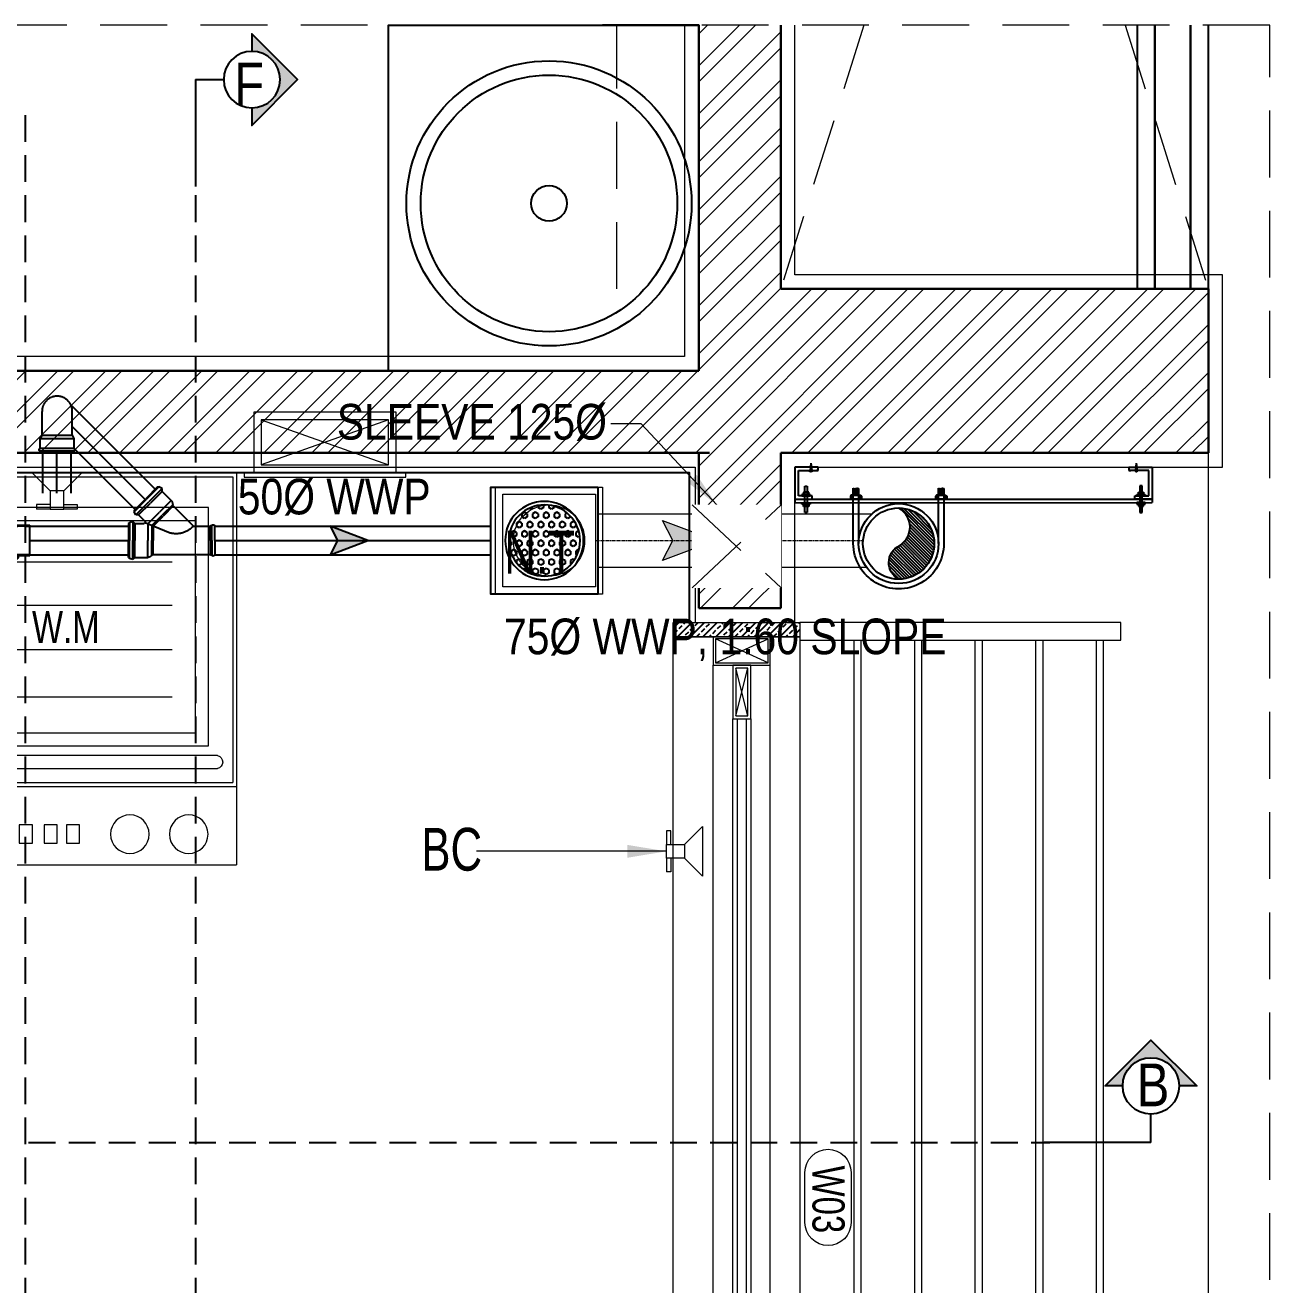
# Model space of a CAD drawing. Header units: inches. Extents: x 853900 to 962947, y 469960 to 560972.
# Drawn here: x 932219 to 933965, y 476848 to 478615 of the extents above; entities that cross this region are included whole.
import ezdxf
from ezdxf.enums import TextEntityAlignment as Align

# ---------------------------------------------------------------- set-up
doc = ezdxf.new("R2010")
doc.units = ezdxf.units.IN
doc.header["$LTSCALE"] = 750
for name, pattern in [('CENTER', [2, 1.25, -0.25, 0.25, -0.25]), ('CENTER2', [1.125, 0.75, -0.125, 0.125, -0.125]), ('Dash', [6, 3, -3]), ('DASHED2', [0.375, 0.25, -0.125]), ('HIDDEN', [0.375, 0.25, -0.125]), ('HIDDEN2', [0.1875, 0.125, -0.0625]), ('PHANTOMX2', [5, 2.5, -0.5, 0.5, -0.5, 0.5, -0.5])]:
    doc.linetypes.add(name, pattern=pattern)
doc.layers.get('0').update_dxf_attribs({"color": 8})
for name, color, linetype, lineweight in [('230X575-BEAM-MSA', 8, 'HIDDEN2', 13), ('a-Hatch-Wall-HM', 253, 'Continuous', 9), ('a-Int-Furniture-HM', 8, 'Continuous', 9), ('DOTTED LINE-MSA', 8, 'HIDDEN2', 13), ('E-ELECT. SB', 8, 'Continuous', 5), ('ELE-01-MSA', 8, 'Continuous', 30), ('ELE-04-MSA', 8, 'Continuous', 15), ('fer', 8, 'Continuous', 20), ('g-cen-sym', 8, 'Continuous', 25), ('g-dot', 8, 'HIDDEN', 9), ('g-dw', 8, 'Continuous', 5), ('g-ele-01', 8, 'Continuous', 9), ('g-ele-02', 8, 'Continuous', 9), ('g-ele-03', 8, 'Continuous', 5), ('g-ele02', 8, 'Continuous', 9), ('g-text', 8, 'Continuous', 9), ('Hydrant Valve', 8, 'Continuous', 5), ('P_SLEEVE', 1, 'Continuous', 9), ('P_Wate Downtke pipe', 4, 'Continuous', 25), ('P_WW PIPE', 4, 'Continuous', 9), ('PLASTER', 8, 'Continuous', 9), ('SECTION LINE', 8, 'CENTER', 9), ('SHEET', 8, 'Continuous', 13), ('STONE', 8, 'Continuous', 18), ('WALL-MSA', 8, 'Continuous', 30), ('WINDOE NO-MAS', 8, 'Continuous', 9)]:
    doc.layers.add(name, color=color, linetype=linetype, lineweight=lineweight)
for name, color, linetype in [('ELE-02-MSA', 8, 'Continuous'), ('g-sol250', 8, 'Continuous'), ('P.FIXTURE', 8, 'Continuous'), ('P_ARROW', 31, 'PHANTOMX2'), ('P_NT', 7, 'Continuous'), ('P_WASTE WATER PIPE', 4, 'DASHED2'), ('PL-bracket', 7, 'Continuous'), ('TILE SECTION', 8, 'Continuous')]:
    doc.layers.add(name, color=color, linetype=linetype)
doc.styles.add('ARIAL', font='swisscl.ttf')
doc.styles.add('Arial Narrow', font='swisscl.ttf', dxfattribs={"height": 150})
doc.styles.add('arial unicode', font='swisscl.ttf', dxfattribs={"height": 45})
doc.styles.add('Arial-Reg+0.8Sc', font='swisscl.ttf')
doc.styles.add('PLUMBING TEXT', font='ARIALN.TTF')
doc.styles.add('SWINS', font='swissc.ttf')
doc.dimstyles.new('75', dxfattribs={"dimtxt": 115, "dimasz": 50, "dimexe": 75, "dimexo": 0, "dimgap": 25, "dimtad": 1, "dimdec": 0, "dimzin": 0, "dimdsep": 46, "dimtxsty": 'ARIAL', "dimblk": 'ARCHTICK', "dimcen": 0.09, "dimdle": 75, "dimclrd": 256, "dimclre": 256, "dimclrt": 256, "dimadec": 0, "dimazin": 0, "dimtfac": 1, "dimtdec": 0, "dimtofl": 0, "dimtmove": 1, "dimatfit": 0, "dimfxl": 1, "dimtolj": 1, "dimtzin": 0, "dimlwd": -1, "dimlwe": -1, "dimarcsym": 0})
doc.dimstyles.new('PLUMBING DIM', dxfattribs={"dimscale": 50, "dimtxt": 1.5, "dimasz": 1, "dimexe": 1, "dimexo": 1, "dimgap": 0.5, "dimtad": 1, "dimdec": 1, "dimtxsty": 'PLUMBING TEXT', "dimcen": 1, "dimdle": 50, "dimclrd": 256, "dimclre": 256, "dimclrt": 256, "dimadec": 0, "dimazin": 0, "dimtfac": 1, "dimtdec": 1, "dimtmove": 0, "dimatfit": 3, "dimfxl": 50, "dimlwd": -1, "dimlwe": -1, "dimarcsym": 1})

# ---------------------------------------------------------------- blocks, each defined once
blk = doc.blocks.new('sec')
at = {"layer": 'g-cen-sym'}
h = blk.add_hatch(color=256, dxfattribs=at)
h.paths.add_polyline_path([(2.73e-14, 537.5273218287452), (-107.956475941309, 429.5708458874361), (-107.956475941309, 399.1607016395453, -0.2062306983916904), (2.730000000001706e-14, 445.6665243379758, -0.4142135623730596), (148.5555081145527, 297.1110162260618), (240.4163056053222, 297.1110162260618)])
h.paths.add_polyline_path([(-107.956475941309, 399.1607016395454), (-107.956475941309, 429.5708458874361), (-138.1869732997017, 399.3403485290693), (-138.1869732997017, 351.6371512499004, -0.09565303018648871)])
h.paths.add_polyline_path([(-138.1869732997017, 399.3403485290693), (-168.4174706606815, 369.1098511680636), (-168.4174706606815, 297.1110162260618), (-148.5555081119139, 297.1110162260618, -0.09423427136048851), (-138.1869732997017, 351.6371512499004)])
h.paths.add_polyline_path([(-168.4174706580426, 369.1098511680636), (-204.6941080129084, 332.8332138158367), (-204.6941080129084, 297.1110162260618), (-168.4174706606815, 297.1110162260618)])
h.paths.add_polyline_path([(-204.6941080129084, 332.8332138158367), (-240.4163056027092, 297.1110162260618), (-204.6941080129084, 297.1110162260618)])
for q in [(2.73e-14, 148.5555081130354), (-561.6378324203346, 0)]:
    blk.add_line((0, 0), q, dxfattribs=at)
blk.add_lwpolyline([(-148.5555081119139, 297.1110162260618), (-240.4163056027092, 297.1110162260618), (2.73e-14, 537.5273218287452), (240.4163056053222, 297.1110162260618), (148.5555081145527, 297.1110162260618)], dxfattribs=at)
blk.add_circle((2.73e-14, 297.1110162260618), 148.5555081130354, dxfattribs=at)
blk = doc.blocks.new('TAP-1')
at = {"layer": 'fer', "linetype": 'Continuous'}
for p, q in [((9.525013580918312, -44.44999999995343), (28.57501366082579, -44.44999999995343)), ((9.525013580918312, -50.80000000004657), (28.57501366082579, -50.80000000004657)), ((28.57501366082579, -44.44999999995343), (28.57501366082579, -50.80000000004657))]:
    blk.add_line(p, q, dxfattribs=at)
for points in [[(-9.52499020472169, -25.40001328103244), (-34.92501358129084, 0), (34.92501358129084, 0), (9.525013580918312, -25.40002716239542)], [(-9.524986418895423, -44.44999999995343), (-28.5749864988029, -44.44999999995343), (-28.5749864988029, -50.80000000004657), (-9.524986418895423, -50.80000000004657)]]:
    blk.add_lwpolyline(points, dxfattribs=at)
blk.add_lwpolyline([(9.525013580918312, -25.40000000002328), (9.525013580918312, -50.80000000004657), (-9.524986418895423, -50.80000000004657), (-9.524986418895423, -25.40000000002328)], close=True, dxfattribs=at)
blk = doc.blocks.new('1')
at = {"layer": 'g-dw', "linetype": 'Dash', "ltscale": 25}
for p, q in [((-12488573.38326989, -15584268.52819632), (-12488615.38326989, -15584360.52819632)), ((-12488573.38326989, -15584360.52819632), (-12488615.38326989, -15584268.52819632))]:
    blk.add_line(p, q, dxfattribs=at)
at = {"layer": 'g-dw', "elevation": -1.848887349593569e-10}
for points in [[(-12488619.38326989, -15584364.52819632), (-12488619.38326989, -15584264.52819632), (-12488569.38326989, -15584264.52819632), (-12488569.38326989, -15584364.52819632)], [(-12488615.38326989, -15584360.52819632), (-12488615.38326989, -15584268.52819632), (-12488573.38326989, -15584268.52819632), (-12488573.38326989, -15584360.52819632)]]:
    blk.add_lwpolyline(points, close=True, dxfattribs=at)
blk = doc.blocks.new('Win-Tag-03')
blk.add_lwpolyline([(-130.0000000003492, 119.999999999709), (130.0000000003492, 119.999999999709, -0.414213562373095), (250, 0), (250, 0, -0.414213562373095), (130.0000000003492, -119.999999999709), (-130.0000000003492, -119.999999999709, -0.414213562373095), (-250, 0), (-250, 0, -0.414213562373095)], format="xyb", close=True)
blk = doc.blocks.new('_ArchTick')
at = {"color": 0, "linetype": 'ByBlock', "const_width": 0.15}
blk.add_lwpolyline([(-0.5, -0.5), (0.5, 0.5)], dxfattribs=at)
blk = doc.blocks.new('G$C7E7AA53E')
at = {"ltscale": 100, "transparency": 33554687}
for p, q in [((0, 0), (0.5499999999997272, 0)), ((0, -0.6000000000001364), (0, 0)), ((0.5499999999997272, -0.6000000000001364), (0.5499999999997272, 0)), ((0.1813901752907441, -0.06106041378006921), (0.1813901752907441, -0.03302029100382242)), ((0.1813901752907441, -0.03302029100382242), (0.2014035696902283, -0.03302029100382242)), ((0.2014035696902283, -0.03302029100382242), (0.2014035696902283, -0.06106041378006921)), ((0.2174085570004536, -0.06106041378006921), (0.2174085570004536, -0.03302029100382242)), ((0.2174085570004536, -0.03302029100382242), (0.2374219514003926, -0.03302029100382242)), ((0.2374219514003926, -0.03302029100382242), (0.2374219514003926, -0.06106041378006921)), ((0.2554279599166875, -0.06106041378006921), (0.2554279599166875, -0.03302029100382242)), ((0.2554279599166875, -0.03302029100382242), (0.2754413543161718, -0.03302029100382242)), ((0.2754413543161718, -0.03302029100382242), (0.2754413543161718, -0.06106041378006921)), ((0.2894453204203273, -0.03302029100382242), (0.3094587148202663, -0.03302029100382242)), ((0.2894453204203273, -0.06106041378006921), (0.2894453204203273, -0.03302029100382242)), ((0.3094587148202663, -0.03302029100382242), (0.3094587148202663, -0.06106041378006921)), ((0.2014035696902283, -0.06106041378006921), (0.1813901752907441, -0.06106041378006921)), ((0.2374219514003926, -0.06106041378006921), (0.2174085570004536, -0.06106041378006921)), ((0.2754413543161718, -0.06106041378006921), (0.2554279599166875, -0.06106041378006921)), ((0.3094587148202663, -0.06106041378006921), (0.2894453204203273, -0.06106041378006921)), ((0, -0.1200286591258646), (0.5499999999997272, -0.1200286591258646)), ((0.006008473244946799, -0.126037132370584), (0.5439915267552351, -0.126037132370584)), ((0.006008473244946799, -0.5939915267549623), (0.006008473244946799, -0.126037132370584)), ((0.5439915267552351, -0.5939915267549623), (0.5439915267552351, -0.126037132370584)), ((0.02923345909221098, -0.1472442283304645), (0.5207665409075162, -0.1472442283304645)), ((0.5209308953640175, -0.1672724724801355), (0.02906910463525492, -0.1672724724801355)), ((0.04694776184123839, -0.1820458546014834), (0.5070549170391132, -0.1820458546014834)), ((0.04694776184123839, -0.1820458546014834), (0.04694776184123839, -0.5467017678797674)), ((0.5070549170391132, -0.1820458546014834), (0.5070549170391132, -0.5467017678797674)), ((0.0669477618412202, -0.2020458546014652), (0.4870549170391314, -0.2020458546014652)), ((0.0669477618412202, -0.2020458546014652), (0.0669477618412202, -0.5267017678797856)), ((0.4870549170391314, -0.2020458546014652), (0.4870549170391314, -0.5267017678797856)), ((0.08939017031934782, -0.2573995711550197), (0.4515750086243315, -0.2573995711550197)), ((0.08939017031934782, -0.329501250094836), (0.4515750086243315, -0.329501250094836)), ((0.08939017031934782, -0.397597280204991), (0.4515750086243315, -0.397597280204991)), ((0.08939017031934782, -0.4636904858996331), (0.4515750086243315, -0.4636904858996331)), ((0.4870549170391314, -0.5267017678797856), (0.0669477618412202, -0.5267017678797856)), ((0.5070549170391132, -0.5467017678797674), (0.04694776184123839, -0.5467017678797674)), ((0.006008473244946799, -0.5939915267549623), (0.5439915267552351, -0.5939915267549623)), ((0, -0.6000000000001364), (0.5499999999997272, -0.6000000000001364))]:
    blk.add_line(p, q, dxfattribs=at)
for centre in [(0.3866327505070331, -0.04689898390643066), (0.476693025305849, -0.04689898390643066)]:
    blk.add_circle(centre, 0.02952325709508407, dxfattribs=at)
for centre, start, end in [((0.03168560957146838, -0.1572791474375208), 103.7317978372401, 255.3278696113848), ((0.5183143904287135, -0.1572791474375208), 284.6721303886152, 76.26820216275995)]:
    blk.add_arc(centre, 0.01033018119444878, start, end, dxfattribs=at)
blk = doc.blocks.new('A$C355B709C')
at = {"layer": 'E-ELECT. SB', "ltscale": 750}
for p, q in [((100, 91), (-100, 91)), ((-100, 91), (-100, 6)), ((100, 6), (100, 91)), ((-89.33333333337214, 80.33333333337214), (89.33333333325571, 17.28414996340871)), ((89.33333333325571, 80.33333333337214), (-89.33333333337214, 17.28414996340871)), ((-100, 6), (-113.3333333333721, 6)), ((-113.3333333333721, 6), (-113.3333333333721, 0)), ((-113.3333333333721, 0), (113.3333333332557, 0)), ((-100, 6), (100, 6)), ((113.3333333332557, 6), (100, 6)), ((113.3333333332557, 0), (113.3333333332557, 6))]:
    blk.add_line(p, q, dxfattribs=at)
blk.add_lwpolyline([(-89.33333333337214, 17.28414996340871), (89.33333333325571, 17.28414996340871), (89.33333333325571, 80.33333333337214), (-89.33333333337214, 80.33333333337214)], close=True, dxfattribs=at)
blk = doc.blocks.new('*U569')
at = {"color": 7, "ltscale": 0.125}
for p, q in [((-478.9562373437037, 54.73987305416085), (-486.3516652147262, 54.73987305416085)), ((-486.3516652147262, 54.73987305416085), (-486.3516652147262, 51.56487437560279)), ((-481.0701422504314, 63.33749707066454), (-484.2429009320516, 63.33749707066454)), ((-484.2429009320516, 63.33749707066454), (-484.2429009320516, 26.32462893977936)), ((-481.0701422504314, 26.32462893977936), (-481.0701422504314, 63.33749707066454)), ((-478.9562373437037, 51.56487437560279), (-478.9562373437037, 54.73987305416085)), ((-19.41769818939042, 54.73987305416085), (-12.02227031837515, 54.73987305416085)), ((-19.41769818939042, 51.56487437560279), (-19.41769818939042, 54.73987305416085)), ((-17.30379328266986, 63.33749707066454), (-14.13103460105026, 63.33749707066454)), ((-17.30379328266986, 26.32462893977936), (-17.30379328266986, 63.33749707066454)), ((-14.13103460105026, 63.33749707066454), (-14.13103460105026, 26.32462893977936)), ((-12.02227031837515, 54.73987305416085), (-12.02227031837515, 51.56487437560279)), ((-476.8593438221464, 51.56487437560279), (-488.4511990332794, 51.56487437560279)), ((-488.4511990332794, 51.56487437560279), (-488.4511990332794, 49.69146944608656)), ((-488.4511990332794, 38.09725163530675), (-488.4511990332794, 39.97065656435734)), ((-488.4511990332794, 39.97065656435734), (-476.8593438221464, 39.97065656435734)), ((-476.8593438221464, 38.09725163530675), (-488.4511990332794, 38.09725163530675)), ((-486.3516652147262, 51.56487437560279), (-478.9562373437037, 51.56487437560279)), ((-486.3516652147262, 34.92225295628305), (-486.3516652147262, 38.09725163530675)), ((-486.3516652147262, 38.09725163530675), (-478.9562373437037, 38.09725163530675)), ((-478.9562373437037, 38.09725163530675), (-478.9562373437037, 34.92225295628305)), ((-476.8593438221464, 49.69146944608656), (-476.8593438221464, 51.56487437560279)), ((-476.8593438221464, 39.97065656435734), (-476.8593438221464, 38.09725163530675)), ((-21.51459171095462, 51.56487437560279), (-9.92273649982212, 51.56487437560279)), ((-21.51459171095462, 49.69146944608656), (-21.51459171095462, 51.56487437560279)), ((-9.92273649982212, 49.69146944608656), (-21.51459171095462, 49.69146944608656)), ((-9.92273649982212, 39.97065656435734), (-21.51459171095462, 39.97065656435734)), ((-21.51459171095462, 39.97065656435734), (-21.51459171095462, 38.09725163530675)), ((-21.51459171095462, 38.09725163530675), (-9.92273649982212, 38.09725163530675)), ((-12.02227031837515, 51.56487437560279), (-19.41769818939042, 51.56487437560279)), ((-12.02227031837515, 38.09725163530675), (-19.41769818939042, 38.09725163530675)), ((-19.41769818939042, 38.09725163530675), (-19.41769818939042, 34.92225295628305)), ((-12.02227031837515, 34.92225295628305), (-12.02227031837515, 38.09725163530675)), ((-9.92273649982212, 51.56487437560279), (-9.92273649982212, 49.69146944608656)), ((-9.92273649982212, 38.09725163530675), (-9.92273649982212, 39.97065656435734)), ((-478.9562373437037, 34.92225295628305), (-486.3516652147262, 34.92225295628305)), ((-484.2429009320516, 26.32462893977936), (-481.0701422504314, 26.32462893977936)), ((-19.41769818939042, 34.92225295628305), (-12.02227031837515, 34.92225295628305)), ((-14.13103460105026, 26.32462893977936), (-17.30379328266986, 26.32462893977936))]:
    blk.add_line(p, q, dxfattribs=at)
for p, q in [((-498.1859281255976, 44.72142396942945), (-498.1859281255976, 49.69098918781675)), ((-498.1859281255976, 49.68862127818283), (0, 49.68862127818283)), ((-498.1859281255976, 44.72190422909625), (-474.1845045747355, 44.72190422909625)), ((-498.1859281255976, 0), (-498.1859281255976, 44.72190422909625)), ((-498.1859281255976, 44.72171776174218), (0, 44.71953631946235)), ((-474.1845045691834, 39.97065656435734), (-493.4346804653996, 39.97065656435734)), ((-493.4346804653996, 39.97065656435734), (-493.4346804714166, 4.751247661959496)), ((-474.1845045747355, 44.72190422909625), (-474.1845045691834, 39.97065656435734)), ((0, 44.72190422909625), (-24.18943095835834, 44.72190422909625)), ((-24.18943095835834, 44.72190422909625), (-24.18943096391718, 39.97065656435734)), ((-24.18943096391718, 39.97065656435734), (-4.751247660191439, 39.97065656435734)), ((-4.751247660191439, 39.97065656435734), (-4.751247654174222, 4.751247661959496)), ((0, 44.72142396942945), (0, 49.69098918781675)), ((0, 0), (0, 44.72190422909625)), ((-465.6601368009603, 0), (-498.1859281255976, 0)), ((-493.4346804714166, 4.751247661959496), (-465.6601367949433, 4.751247661959496)), ((-466.5033727495265, 4.751247661959496), (-468.3467500363636, 4.751247661959496)), ((-465.6601367949433, 4.751247661959496), (-468.3467500363636, 4.751247661959496)), ((-465.6601367949433, 4.751247661959496), (-465.6601368009603, 0)), ((-4.751247654174222, 4.751247661959496), (-32.52579132463689, 4.751247661959496)), ((-32.52579132463689, 4.751247661959496), (-29.83917808923434, 4.751247661959496)), ((-32.52579132463689, 0), (0, 0)), ((-31.68255537607183, 4.751247661959496), (-29.83917808923434, 4.751247661959496))]:
    blk.add_line(p, q)
for points in [[(-475.8539455667917, -5.459783804278004), (-477.0854350754705, 4.75124766195949)], [(-475.8539455667917, -5.459783804278004), (-474.6224560581125, 4.75124766195949)], [(-32.52579132463689, 0), (-32.52579132463689, 4.751247661959496)], [(-22.33198255880644, -5.459783804278004), (-23.56347206748561, 4.75124766195949)], [(-22.33198255880644, -5.459783804278004), (-21.10049305012726, 4.75124766195949)]]:
    blk.add_lwpolyline(points)
for centre, start, end in [((-475.9354329346156, 4.542921116976278), 6.168720518134261, 173.8312794818657), ((-22.25049519098253, 4.542921116976278), 6.168720518134083, 173.8312794818659)]:
    blk.add_arc(centre, 1.938703992554078, start, end)
blk = doc.blocks.new('A$C71541A21')
h = blk.add_hatch()
h.set_pattern_fill('ANSI31', color=256, scale=15624.99999961172, angle=449.9999947211993, style=0)
h.set_pattern_definition([(225.0000052736955, (2987.514096804695, -8852.990632419187), (-2.209708894839474, 2.209708487257594), [])])
edge = h.paths.add_edge_path()
edge.add_ellipse((58.19573492583879, 66.33248665570433), major_axis=(-35.35533905670769, 35.35533905670769), ratio=0.9999999999963864, start_angle=315.00000527864233, end_angle=405.0000052790051, ccw=False)
edge.add_ellipse((58.19573492606526, 66.33248665570433), major_axis=(-35.35533905654907, -35.35533905654907), ratio=0.9999999999990152, start_angle=135.0000052792887, end_angle=225.0000000000283, ccw=False)
edge.add_ellipse((84.99012411941371, 79.03934499527237), major_axis=(-18.70781260122782, 18.70781260122782), ratio=0.9999999999990392, start_angle=72.05095237669781, end_angle=196.2959103731115, ccw=False)
edge.add_ellipse((35.01052318419402, 50.98169697085457), major_axis=(-21.84810600288985, 21.84810600288985), ratio=0.9999999999985292, start_angle=256.2424875922653, end_angle=375.2099589512152)
at = {"color": 253}
for p, q in [((-18.89106795806232, 129.8324832193147), (58.19572907563697, 129.8324866465499)), ((-9.54635294477252, 129.831727855091), (-11.43835364824865, 129.8372014557497)), ((-9.548668197777328, 132.701747422945), (-8.418130726596372, 133.8388452140151)), ((-9.540326368397595, 122.3611023641951), (-9.548668197777328, 132.7017474233088)), ((-9.515043614402327, 131.1003206797267), (-4.017719424910991, 131.0844167980775)), ((-8.418130726596372, 133.8388452140151), (-4.017719424910991, 133.8388452140151)), ((58.19572976394407, 122.3618984121623), (-19.34279916938048, 122.3619066906281)), ((-9.540326368397595, 122.3611023641951), (-9.548668197777328, 119.4776715886491)), ((-9.548668197777328, 119.4776715886491), (-8.418130726596372, 118.3405737975789)), ((-9.54398898214198, 121.095085953604), (-4.017719424910991, 121.0790983322312)), ((-8.418130726596372, 118.3405737975789), (-4.017719424910991, 118.3405737975789)), ((58.19574077694657, 2.832486664677487), (-19.34279379814656, 2.832478416473873)), ((-18.89105706969759, 10.30306669630091), (58.19574008841307, 10.30307489960869)), ((58.19574077694657, 2.832486664677487), (-13.3133817491303, 2.832479011567313)), ((-9.546341147898643, 10.30231303168141), (-11.10284523895749, 10.30681603271836)), ((-9.548656401267221, 13.17233259953531), (-8.418118929722494, 14.30943039060541)), ((-9.540314571523721, 2.831687540421555), (-9.548656401267221, 13.17233259953531)), ((-9.540314571523721, 2.831687540421555), (-9.548656401267221, -0.0517432354882459)), ((-9.543977185268105, 1.56567112983059), (-4.017707627673313, 1.549683508457674)), ((-9.515031817528447, 11.57090585595318), (-4.017707627673313, 11.55500197394024)), ((-8.418118929722494, 14.30943039060541), (-4.017707627673313, 14.30943039060541)), ((-9.548656401267221, -0.0517432354882459), (-8.418118929722494, -1.188841026558363)), ((-8.418118929722494, -1.188841026558363), (-4.017707627673313, -1.188841026558363))]:
    blk.add_line(p, q, dxfattribs=at)
for points in [[(-19.39855965395615, 122.2485780273218, 0.1779413410830516), (-18.96089619515904, 125.9839440835293, -0.2328251976264197), (-18.95009380971812, 129.7178886617275)], [(-19.39854785708225, 2.719163203912031, 0.1779413410830516), (-18.96088439792142, 6.454529259755815, -0.2328251976264197), (-18.9500820128443, 10.18847383831774)]]:
    blk.add_lwpolyline(points, format="xyb", dxfattribs=at)
for points in [[(-17.33959012638577, 129.8327036686914), (-16.18338604933437, 122.3601411850922)], [(-15.15917705513048, 129.8335857501314), (-14.00297297844291, 122.361023266896)], [(-12.97876398460279, 129.8344678319353), (-11.82255990755139, 122.3619053483361)], [(-10.79835091371127, 129.8353499133754), (-9.540865640548088, 123.0295915888945)], [(-4.017719424910991, 133.8388452140151), (-4.017719424910991, 118.3405737975789)], [(-17.33957832914815, 10.30328884491786), (-16.18337425246052, 2.830726361682465)], [(-15.15916525825657, 10.30417092635792), (-14.002961181569, 2.831608443122533)], [(-12.97875218772888, 10.30505300816178), (-11.82254811067751, 2.8324905245626)], [(-10.7983391164736, 10.30593508960185), (-9.540853843674213, 3.500176764757211)], [(-4.017707627673313, 14.30943039060541), (-4.017707627673313, -1.188841026558363)]]:
    blk.add_lwpolyline(points, dxfattribs=at)
for major_axis, ratio, start_param, end_param in [((-8.399999999999996e-15, -56.0294117612936), 0.9999999999955402, -0.7853981633996782, 5.497787143779905), ((-1.31e-14, -49.99999999999997), 0.9999999999967564, -0.7853981633990699, 5.497787143780516)]:
    blk.add_ellipse((58.19573492561231, 66.33248665570433), major_axis=major_axis, ratio=ratio, start_param=start_param, end_param=end_param)
at = {"color": 253, "extrusion": (0, 0, -1)}
blk.add_ellipse((58.19573492629181, 66.33248665570433), major_axis=(-44.90128060301127, -44.90128060301129), ratio=0.999999999999692, start_param=2.356194490192188, end_param=5.497787143781983, dxfattribs=at)
at = {"extrusion": (0, 0, -1)}
for centre, major_axis, ratio, start_param, end_param in [((35.01052318464697, 50.98169697049223), (-21.8481060029837, -21.8481060029837), 0.999999999999786, 1.30533246416926, 3.381706541423978), ((84.89053644642789, 78.88060685054668), (-18.59417428406518, 18.59417428406518), 0.9999999999967792, 2.853642975592703, 5.029312805762117)]:
    blk.add_ellipse(centre, major_axis=major_axis, ratio=ratio, start_param=start_param, end_param=end_param, dxfattribs=at)
blk = doc.blocks.new('NT-1')
at = {"layer": 'P_NT'}
h = blk.add_hatch(dxfattribs=at)
h.set_pattern_fill('HEX', color=256, scale=35, style=0)
h.set_pattern_definition([(0, (-3250.731995345326, -29.71424287266564), (0, 7.577722285), [4.375, -8.75]), (120, (-3250.731995345326, -29.71424287266564), (-6.562500001633464, -3.788861142499998), [4.374999999999994, -8.749999999999988]), (59.99999999999999, (-3246.356995345326, -29.71424287266564), (-6.562500001633464, 3.788861142500001), [4.375, -8.75])])
edge = h.paths.add_edge_path()
edge.add_arc((75, 75), 50, 0, 360)
blk.add_lwpolyline([(0, 0), (150, 0), (150, 150), (0, 150)], close=True, dxfattribs=at)
for radius in [55, 50]:
    blk.add_circle((75, 75), radius, dxfattribs=at)
blk = doc.blocks.new('ARR')
at = {"ltscale": 0.025}
h = blk.add_hatch(color=256, dxfattribs=at)
edge = h.paths.add_edge_path()
edge.add_line((248.5438484465703, 93.94263017456979), (-2.328306436538696e-08, -1.164153218269348e-08))
edge.add_line((0, 0), (248.5438484698534, -93.94263018621132))
edge.add_line((248.5438484465703, -93.94263019785285), (199.9999999767169, -1.164153218269348e-08))
edge.add_line((200, 0), (248.5438484698534, 93.94263018621132))
at = {"color": 7, "linetype": 'Continuous', "ltscale": 0.025}
blk.add_lwpolyline([(248.5438484465703, 93.94263017456979), (0, 0), (248.5438484465703, -93.94263019785285), (200, 0)], close=True, dxfattribs=at)
blk = doc.blocks.new('A$C42D14513')
at = {"layer": 'P_WASTE WATER PIPE', "linetype": 'Continuous', "ltscale": 5}
for p, q in [((46.99129523336887, 163.8851640203502, 1.236457182e-07), (46.99129523523153, 124.1549276857404, 1.236457182e-07)), ((46.99129523336887, 163.8851640208159, 1.236457182e-07), (154.8774811420589, 163.88516400964, 1.236457182e-07)), ((50.71919886954129, 163.8851640218636, 1.236457182e-07), (50.71919887326657, 122.6107794410782, 1.236457182e-07)), ((151.149577498436, 163.8851640106877, 1.236457182e-07), (151.1495774965733, 121.3710588653339, 1.236457182e-07)), ((154.877481136471, 121.3710588690592, 1.236457182e-07), (154.8774811420589, 163.8851640108041, 1.236457182e-07)), ((3.00239771605e-05, 86.0302951814374, 1.236457182e-07), (5.990998072549701, 92.02126323455013, 1.236457182e-07)), ((5.990998072549701, 92.02126323455013, 1.236457182e-07), (92.02129925601184, 5.990962047013454, 1.236457182e-07)), ((39.0726969614625, 121.508381299558, 1.236457182e-07), (7.788288487121463, 90.22397281834856, 1.236457182e-07)), ((41.08755038864909, 118.2511828442802, 1.236457182e-07), (10.42431442067027, 87.58794687665068, 1.236457182e-07)), ((41.08755038864909, 118.2511828442802, 1.236457182e-07), (10.42431442067027, 87.58794687665068, 1.236457182e-07)), ((46.99129523523153, 124.1549276857404, 1.236457182e-07), (39.0726969614625, 121.508381299558, 1.236457182e-07)), ((121.508417321369, 39.07266094302759, 1.236457182e-07), (39.0726969614625, 121.508381299558, 1.236457182e-07)), ((49.00614866428078, 120.8977292312775, 1.236457182e-07), (41.08755038864909, 118.2511828442802, 1.236457182e-07)), ((124.1549637075513, 46.99125921411904, 1.236457182e-07), (46.99129523523153, 124.1549276857404, 1.236457182e-07)), ((50.71919887326657, 122.6107794410782, 1.236457182e-07), (49.00614866428078, 120.8977292312775, 1.236457182e-07)), ((3.00239771605e-05, 86.0302951814374, 1.236457182e-07), (86.03033120930195, -6.0008605942e-06, 1.236457182e-07)), ((7.069372314959764, 78.96095288626383, 1.236457182e-07), (4.073888296261428, 75.96546886349097, 1.236457182e-07)), ((4.073888296261428, 75.96546886349097, 1.236457182e-07), (75.96550488844512, 4.073852270725183, 1.236457182e-07)), ((120.8977652490139, 49.0061126400251, 1.236457182e-07), (118.2512188609689, 41.08751436823513, 1.236457182e-07)), ((121.3710948899388, 49.47944227769038, 1.236457182e-07), (120.8977652490139, 49.0061126400251, 1.236457182e-07)), ((124.1549637075513, 46.99125921411904, 1.236457182e-07), (121.508417321369, 39.07266094302759, 1.236457182e-07)), ((78.96098891086876, 7.069336293498052, 1.236457182e-07), (75.96550488844512, 4.073852270725183, 1.236457182e-07)), ((86.03033120930195, -6.0008605942e-06, 1.236457182e-07), (92.02129925601184, 5.990962047013454, 1.236457182e-07)), ((118.2512188609689, 41.08751436823513, 1.236457182e-07), (87.5879829004407, 10.42427840048913, 1.236457182e-07)), ((121.508417321369, 39.07266094302759, 1.236457182e-07), (90.2240088377148, 7.788252461818045, 1.236457182e-07))]:
    blk.add_line(p, q, dxfattribs=at)
for radius, start in [(101.6700992023082, 315.0000000377318), (105.3980028397262, 315.1136595538285)]:
    blk.add_arc((49.47947829589248, 121.3710588638205, 1.236457182e-07), radius, start, 3.335053310000001e-08, dxfattribs=at)
blk = doc.blocks.new('WASTE WATER ARROW')
at = {"layer": 'P_WASTE WATER PIPE', "ltscale": 0.025}
blk.add_hatch(color=256, dxfattribs=at).paths.add_polyline_path([(481737.1594822454, -256822.5249126543), (481729.9226960876, -256825.2602156197), (481737.1594822454, -256827.9955185851), (481735.74604372, -256825.2602156197)])
at = {"layer": 'P_WASTE WATER PIPE', "color": 7, "linetype": 'ByBlock', "ltscale": 0.025}
blk.add_lwpolyline([(481737.1594822454, -256822.5249126543), (481729.9226960876, -256825.2602156197), (481737.1594822454, -256827.9955185851), (481735.74604372, -256825.2602156197)], close=True, dxfattribs=at)
blk = doc.blocks.new('A$Cdd78c8d7')
at = {"layer": 'P_WASTE WATER PIPE', "linetype": 'DASHED2', "ltscale": 5}
for p, q in [((-64.33474552107509, 6.713089533150196e-07), (-67.86179966595955, -3.527053400059231)), ((-64.33474552107509, 6.713089533150196e-07), (0, 0)), ((66.13226452900562, -6.899936124682426e-07), (0, 0)), ((-115.269283339032, -21.09777506336104), (-160.7608186375583, -66.58930941252038)), ((-110.2812755838968, -21.09777511539869), (-158.2668147860095, -69.0833133161068)), ((-97.77008279063739, -27.59162545588333), (-148.7642933496973, -78.58583495073253)), ((-97.7700829054229, -38.59697586199036), (-143.2616182039492, -84.0885102111497)), ((-115.2692833387991, -21.09777506336104), (-110.2812755838968, -21.09777511539869)), ((-97.77008279063739, -27.59162545588333), (-110.2812755838968, -21.09777511539869)), ((-97.7700829054229, -38.59697586199036), (-97.77008279063739, -27.59162545588333)), ((-97.7700829054229, -38.59697586199036), (-73.90346421708819, -62.46359504846623)), ((-72.11670359957498, -16.96564818779007), (-67.86179966595955, -3.527053400059231)), ((-72.11670359957498, -16.96564818790648), (-1.770677044987679e-07, -16.96564894041512)), ((-64.33474577928428, -24.74760617059655), (-72.11670359957498, -16.96564818779007)), ((-67.86179966595955, -3.527053400059231), (-3.67872416973114e-08, -3.527054108155426)), ((-64.33474577928428, -24.74760617059655), (-2.582091838121414e-07, -24.74760684190551)), ((-64.33474577928428, -24.74760617059655), (-64.33474613225553, -58.57968078972772)), ((69.65931860043202, -3.527054834994487), (-3.67872416973114e-08, -3.527054108155426)), ((73.91422225348651, -16.96564971166663), (-1.770677044987679e-07, -16.96564894041512)), ((66.13226427079644, -24.74760753189912), (-2.582091838121414e-07, -24.74760684190551)), ((66.13226452900562, -6.899936124682426e-07), (69.65931860043202, -3.527054834994487)), ((66.13226427079644, -24.74760753189912), (73.91422225348651, -16.96564971149201)), ((66.13226427079644, -24.74760753189912), (66.1322637515841, -74.50928527355427)), ((73.91422225348651, -16.96564971149201), (69.65931860043202, -3.527054834994487)), ((-206.2523539359681, -112.0808437618543), (-160.7608186375583, -66.5893094126368)), ((-206.2523539880058, -117.0688515168149), (-158.2668147860095, -69.0833133161068)), ((-199.7585039087571, -129.5800444456399), (-148.7642933496973, -78.58583495073253)), ((-188.7531535024755, -129.5800445604837), (-143.2616182039492, -84.0885102111497)), ((-63.3087514329236, -74.5092839228455), (-108.074798796908, -119.2753303526551)), ((-56.96416337299161, -89.82647491659736), (-97.24390933627728, -130.1062200393062)), ((-55.00198988069315, -94.56358091300353), (-93.89426961250138, -133.4558598330477)), ((-30.12809824256692, -154.61446922709), (-67.8009009641828, -63.66427527979249)), ((-64.33474629849661, -74.50928391213529), (-7.774215191602707e-07, -74.50928458344424)), ((-56.77103654725943, -89.82647491863463), (-9.372597560286522e-07, -89.826475511014)), ((-55.00198988069315, -94.56358091300353), (-9.867362678050995e-07, -94.56358148693107)), ((66.09715490380768, -74.50928527308861), (-7.774215191602707e-07, -74.50928458344424)), ((57.33854069036897, -89.82647610927233), (-9.372597560286522e-07, -89.826475511014)), ((55.00198790733702, -94.5635820608004), (-9.867362678050995e-07, -94.56358148693107)), ((55.00198790733702, -94.5635820608004), (55.00198561302386, -314.4680255852873)), ((-206.2523539359681, -112.0808437618543), (-206.2523539880058, -117.0688515168149)), ((-199.7585039087571, -129.5800444456399), (-206.2523539880058, -117.0688515168149)), ((-188.7531535024755, -129.5800445604837), (-199.7585039087571, -129.5800444456399)), ((-188.7531535024755, -129.5800445604837), (-199.7585039087571, -129.5800444456399)), ((-188.7531535024755, -129.5800445604837), (-153.5663340953179, -164.7668647018145)), ((-153.5663340953179, -164.7668647018145), (-108.074798796908, -119.2753303526551)), ((-137.3870940100169, -170.2494038752629), (-97.24390933627728, -130.1062200393062)), ((-132.7865493440768, -172.3481387529755), (-93.89426961250138, -133.4558598329313)), ((-132.7865493440768, -172.3481387529755), (-55.00199150398839, -250.1326982161263)), ((-55.00199150398839, -250.1326982161263), (-55.00199217523914, -314.4680244374904)), ((-3.352295607328415e-06, -321.2727167895064), (-58.24455259065144, -321.2727161817602)), ((-3.281282261013985e-06, -314.4680250111269), (-55.00199217523914, -314.468024437374)), ((-3.468128852546215e-06, -332.3822860364453), (-55.00199236220215, -332.382285462576)), ((-3.281282261013985e-06, -314.4680250111269), (55.00198561302386, -314.4680255851708)), ((-3.352295607328415e-06, -321.2727167895064), (58.24454588617664, -321.2727173972526)), ((-3.468128852546215e-06, -332.3822860364453), (55.00198542606086, -332.3822866103728))]:
    blk.add_line(p, q, dxfattribs=at)
for centre, radius, start, end in [((-69.94947884837165, -58.47586371807847), 5.61569242906255, 224.7565389164128, 1.059283849205282), ((60.40215885918587, -94.28238898649579), 5.40748701839231, 124.5100777294658, 182.9807646576574), ((45.26681941014249, -72.71313419105718), 20.94261030249212, 305.199075663694, 355.0799609419955), ((-137.3618539457675, -143.5607869414962), 26.68862886879013, 232.6149920003767, 269.9458140201631), ((-138.103356785723, -177.9111856083618), 7.69518886633315, 46.29653123868847, 84.65921819574355), ((-114.7303378059296, -183.5810263994499), 89.42371259090487, 311.907127865015, 18.90044633936801), ((-54.13754753826652, -326.1019899927196), 6.33950913257901, 130.3791514945507, 262.162827625792), ((-65.40356583578978, -313.6863994473242), 10.43089987671864, 313.3400956989441, 355.7025922571679), ((65.40355928963982, -313.6864008122357), 10.43089987671864, 184.2974065490678, 226.6599031024804), ((54.13754073297605, -326.1019911224721), 6.33950913257901, 277.8371711757353, 49.6208473080797)]:
    blk.add_arc(centre, radius, start, end, dxfattribs=at)

msp = doc.modelspace()

# ---------------------------------------------------------------- hatches: boundary and pattern name
at = {"layer": 'a-Hatch-Wall-HM'}
h = msp.add_hatch(dxfattribs=at)
h.set_pattern_fill('ANSI32', color=256, scale=5)
h.set_pattern_definition([(45, (17259.33578649792, -40980.49600214604), (-33.67596045400933, 33.67596045400933), []), (45, (17281.78643649793, -40980.49600214604), (-33.67596045400933, 33.67596045400933), [])])
h.paths.add_polyline_path([(933163.6818996622, 478614.9689633672), (933278.6818997762, 478614.9689633672), (933278.6818997762, 478244.9689634197), (933878.6818997762, 478244.9689634197), (933878.6818997762, 478014.9689634197), (933278.6818999618, 478014.9689634197), (933278.6818999618, 477797.0689634049), (933163.6818998479, 477797.0689633996), (933163.6818998479, 478014.9689634197), (931983.2818998676, 478014.9689634197), (931983.2818998676, 477314.9689634197), (931883.2818998676, 477314.9689634197), (931883.2818998676, 478014.9689634197), (928477.3819000144, 478014.9689634197), (928477.3819000144, 477514.9689634197), (928362.3819001282, 477514.9689634197), (928362.3819001282, 478129.9689634193), (933163.6818996625, 478129.9689634193)])
at = {"layer": 'g-sol250'}
h = msp.add_hatch(dxfattribs=at)
h.set_pattern_fill('ANSI33', color=46, scale=2, angle=-1.272221872585407e-14, style=0)
h.set_pattern_definition([(44.99999999999999, (-32196364.47859281, 17592145.29955359), (-8.98025612106915, 8.980256121069159), []), (44.99999999999999, (-32196355.49833281, 17592145.29955359), (-8.98025612106915, 8.980256121069159), [6.350000000000014, -3.175000000000007])])
h.paths.add_polyline_path([(933127.6469209357, 477777.0689634008), (933305.6469209357, 477777.0689634008), (933305.6469209357, 477757.0689634132), (933127.6469209357, 477757.0689634132)])

# ---------------------------------------------------------------- linework, layer by layer
at = {"layer": '230X575-BEAM-MSA', "color": 7}
msp.add_line((933048.681899742, 478244.9689634693), (933048.681899742, 478614.9689633672), dxfattribs=at)
at = {"layer": 'DOTTED LINE-MSA'}
for points in [[(933395.3888706351, 478614.9689633672), (933278.6818997762, 478244.9689634197)], [(933761.9749289174, 478614.9689633672), (933878.6818997762, 478244.9689634197)]]:
    msp.add_lwpolyline(points, dxfattribs=at)
at = {"layer": 'ELE-01-MSA'}
for p, q in [((933803.6818997762, 478614.9689633672), (933803.6818997762, 478244.9689634197)), ((933853.6818997762, 478244.9689634197), (933853.6818997762, 478614.9689633672))]:
    msp.add_line(p, q, dxfattribs=at)
at = {"layer": 'ELE-02-MSA'}
for p, q in [((933778.6818997762, 478614.9689633672), (933778.6818997762, 478244.9689634197)), ((933878.6818997762, 478244.9689634197), (933878.6818997762, 478614.9689633672))]:
    msp.add_line(p, q, dxfattribs=at)
at = {"layer": 'ELE-04-MSA'}
msp.add_line((933878.6818999553, 475997.0689634371), (933878.6818997508, 478014.9689634197), dxfattribs=at)
at = {"layer": 'g-cen-sym', "linetype": 'DASHED2', "ltscale": 0.2}
for p, q in [((932218.833313769, 478488.8034967592, 3.474932239242833e-07), (932218.833313769, 475277.1611023737, 3.474932239242833e-07)), ((932457.6957311884, 478488.8034967592, 3.474932239242833e-07), (932457.6957311884, 475277.1611023737, 3.474932239242833e-07)), ((927948.679402584, 477047.5398859814), (933656.3827902605, 477047.5398891329))]:
    msp.add_line(p, q, dxfattribs=at)
at = {"layer": 'g-dot', "ltscale": 25}
for p, q in [((933381.2658003988, 477752.0689634008, 0.0001460576425569386), (933381.2689734264, 476242.0689633985, 0.0001460576425569386)), ((933391.2658003988, 477752.0689634008, 0.0001460576425569386), (933391.2689734264, 476242.0689633985, 0.0001460576425569386)), ((933466.2658003988, 477752.0689634008, 0.0001460576425569386), (933466.2689734264, 476242.0689633985, 0.0001460576425569386)), ((933476.2658003988, 477752.0689634008, 0.0001460576425569386), (933476.2689734264, 476242.0689633985, 0.0001460576425569386)), ((933551.2658003988, 477752.0689634008, 0.0001460576425569386), (933551.2689734264, 476242.0689633985, 0.0001460576425569386)), ((933561.2658003988, 477752.0689634008, 0.0001460576425569386), (933561.2689734264, 476242.0689633985, 0.0001460576425569386)), ((933636.2658003988, 477752.0689634008, 0.0001460576425569386), (933636.2689734264, 476242.0689633985, 0.0001460576425569386)), ((933646.2658003988, 477752.0689634008, 0.0001460576425569386), (933646.2689734264, 476242.0689633985, 0.0001460576425569386)), ((933721.2658003988, 477752.0689634008, 0.0001460576425569386), (933721.2689734264, 476242.0689633985, 0.0001460576425569386)), ((933731.2658003988, 477752.0689634008, 0.0001460576425569386), (933731.2689734264, 476242.0689633985, 0.0001460576425569386))]:
    msp.add_line(p, q, dxfattribs=at)
at = {"layer": 'g-dw', "linetype": 'Continuous', "ltscale": 500, "elevation": -0.0001086033031096089}
for points in [[(933236.646732026, 477642.0689634126), (933236.646732026, 477717.0689634126), (933211.646732026, 477717.0689634126), (933211.646732026, 477642.0689634126)], [(933232.646732026, 477646.0689634126), (933232.646732026, 477713.0689634126), (933215.646732026, 477713.0689634126), (933215.646732026, 477646.0689634126)]]:
    msp.add_lwpolyline(points, close=True, dxfattribs=at)
at = {"layer": 'g-ele-01'}
msp.add_lwpolyline([(933305.6469209315, 477777.0689634008), (933305.6469209315, 477752.0689634008), (933755.6469209315, 477752.0689634008), (933755.6469209315, 477777.0689634008)], close=True, dxfattribs=at)
at = {"layer": 'g-ele-02', "linetype": 'Continuous', "elevation": -5.745110503602627e-05}
msp.add_lwpolyline([(933230.1467320262, 476352.0689633911), (933218.1467320262, 476352.0689633911), (933218.146732026, 477642.0689634126), (933230.146732026, 477642.0689634126), (933230.1467320262, 476352.0689633911)], dxfattribs=at)
at = {"layer": 'g-ele-03'}
for p, q in [((933184.1467320262, 476277.0689633911), (933184.1467319888, 477717.0689634126, 0.0001086033031096089)), ((933264.1467320262, 476277.0689633911), (933264.1467320707, 477717.0689634126, 0.0001086033031096089)), ((933215.646732026, 477646.0689634126, 5.115219807358266e-05), (933232.646732026, 477713.0689634126, 5.115219807358266e-05)), ((933232.646732026, 477646.0689634126, 5.115219807358266e-05), (933215.646732026, 477713.0689634126, 5.115219807358266e-05))]:
    msp.add_line(p, q, dxfattribs=at)
at = {"layer": 'g-ele-03', "linetype": 'Continuous', "elevation": -5.745110503602627e-05}
msp.add_lwpolyline([(933211.646732026, 477642.0689634126), (933236.646732026, 477642.0689634126), (933236.6467320262, 476352.0689633911), (933211.6467320262, 476352.0689633911), (933211.646732026, 477642.0689634126)], dxfattribs=at)
at = {"layer": 'g-ele02'}
msp.add_lwpolyline([(933127.6469209357, 476237.0689633985), (933127.6469209357, 477757.0689634132), (933305.6469209357, 477757.0689634132), (933305.6469209357, 476237.0689633985)], close=True, dxfattribs=at)
at = {"layer": 'Hydrant Valve', "ltscale": 3}
for points in [[(933028.6818997432, 477816.9689634197), (932878.6818997432, 477816.9689634197), (932878.6818997432, 477966.9689634197), (933028.6818997432, 477966.9689634197)], [(933018.6818997432, 477826.9689634197), (932888.6818997432, 477826.9689634197), (932888.6818997432, 477956.9689634197), (933018.6818997432, 477956.9689634197)]]:
    msp.add_lwpolyline(points, close=True, dxfattribs=at)
msp.add_circle((932953.6818997432, 477891.9689634197), 50, dxfattribs=at)
at = {"layer": 'P.FIXTURE'}
msp.add_lwpolyline([(933163.6818997762, 478129.9689634197), (932728.6818997762, 478129.9689634197), (932728.6818997762, 478614.9689634197), (933163.6818997762, 478614.9689634197)], close=True, dxfattribs=at)
msp.add_lwpolyline([(933163.6818997669, 478614.9689634197), (933028.692640203, 478614.9689634197)], dxfattribs=at)
for centre, radius in [((932953.6818993702, 478364.9689629094), 200), ((932953.6818993702, 478364.9689629094), 180), ((932953.6818997762, 478364.9689634197), 25)]:
    msp.add_circle(centre, radius, dxfattribs=at)
at = {"layer": 'P_WASTE WATER PIPE', "linetype": 'DASHED2', "ltscale": 5}
for p, q in [((932242.4017426119, 478040.0319995204), (932242.4017426119, 478073.2277591707)), ((932401.2464893234, 477963.9158569823), (932282.8727044802, 478082.2896418251)), ((932284.9025847268, 478040.028303956), (932284.9025847268, 478073.2240636064)), ((932243.3652332005, 477958.3989260294), (932243.3652332005, 478016.1379776852)), ((932283.3652332004, 477958.3989260293), (932283.3652332005, 478016.1520889116)), ((932372.9622183708, 477935.6315854393), (932286.89212358, 478021.7016802307)), ((932220.8418778237, 477911.9689634214, 5.798185112028289e-09), (932363.8304551289, 477911.9689634206, 4.525420982496872e-09)), ((932484.6967409601, 477911.9689634199, 3.449570897302507e-09), (932872.2345398488, 477911.9689634179)), ((932220.841877419, 477871.9689634215, 5.798380626974202e-09), (932363.8304555463, 477871.9689634207, 4.525558142134483e-09)), ((932484.6967413777, 477871.96896342, 3.44965873618035e-09), (932872.2345398488, 477871.9689634179))]:
    msp.add_line(p, q, dxfattribs=at)
at = {"layer": 'P_WASTE WATER PIPE', "ltscale": 100}
for p, q in [((932387.1043538471, 477949.7737212109), (932284.9025847268, 478051.9754903311)), ((932263.3652332006, 477958.3989260293), (932263.3652332005, 478016.1450332975))]:
    msp.add_line(p, q, dxfattribs=at)
at = {"layer": 'P_WASTE WATER PIPE', "linetype": 'Continuous', "ltscale": 5}
for p, q in [((932239.9707743683, 478035.3143872035), (932242.401720506, 478040.0319566199)), ((932239.9707743683, 478021.3350651668), (932239.9707743683, 478035.3143872035)), ((932239.9707743683, 478035.3143872035), (932286.8921684128, 478035.31030726)), ((932242.4017122862, 478040.0319995222), (932284.9025847268, 478040.028303956)), ((932284.9025847268, 478040.028303956), (932286.8921684128, 478035.31030726)), ((932286.8921684128, 478035.31030726), (932286.8921223719, 478021.3350651668)), ((932239.8383440272, 478016.1367334662), (932239.8383440272, 478017.7075829966)), ((932239.8383440272, 478017.7075829966), (932286.8921223719, 478017.7075829966)), ((932286.8921223719, 478016.1533331288), (932239.8383440272, 478016.1367334662)), ((932239.9707743683, 478021.3350651668), (932286.8921223719, 478021.3350651668)), ((932286.8921223719, 478017.7075829966), (932286.8921223719, 478016.1533331288))]:
    msp.add_line(p, q, dxfattribs=at)
at = {"layer": 'P_WASTE WATER PIPE', "linetype": 'CENTER2', "ltscale": 5}
for p, q in [((932225.4094646745, 477891.9689634197, 5.757625114669712e-09), (932363.8304553377, 477891.9689634197, 4.525489560826574e-09)), ((932484.6967411691, 477891.9689634198, 3.449614815815365e-09), (932872.2345398488, 477891.9689634197))]:
    msp.add_line(p, q, dxfattribs=at)
at = {"layer": 'P_WASTE WATER PIPE', "linetype": 'DASHED2', "ltscale": 5}
msp.add_arc((932263.6521636684, 478073.2259113895), 21.250421137208, 359.9950166299423, 180.0049798482414, dxfattribs=at)
at = {"layer": 'P_WASTE WATER PIPE', "linetype": 'Continuous', "ltscale": 5, "extrusion": (0, 0, -1)}
for centre, major_axis, ratio, start_param, end_param in [((932240.0181902264, 478019.5171756962), (-1.285879152922121, -1.285879152922119), 0.9999999999952012, -0.6863385515069073, 2.330117486154084), ((932286.8470040754, 478019.5213240826), (-1.28290537131541, -1.282905371315409), 0.9999999999872772, 2.381065180589474, 5.472916453652036)]:
    msp.add_ellipse(centre, major_axis=major_axis, ratio=ratio, start_param=start_param, end_param=end_param, dxfattribs=at)
at = {"layer": 'P_WW PIPE'}
for p, q in [((933022.2346349405, 477929.4689634235), (933406.7498564317, 477929.4689634235)), ((933022.2345398525, 477854.4689634197), (933398.9694875411, 477854.468963424))]:
    msp.add_line(p, q, dxfattribs=at)
at = {"layer": 'P_WW PIPE', "color": 8, "linetype": 'CENTER', "ltscale": 0.005}
msp.add_line((933018.6818997432, 477891.9689634197), (933394.2693716899, 477891.9689634197), dxfattribs=at)
at = {"layer": 'PLASTER'}
msp.add_lwpolyline([(933143.6818997762, 478614.9689633672), (933143.6818997762, 478149.9689634197), (929582.3819000171, 478149.9689634197), (929582.3819000171, 478264.9689633686), (928342.3819000181, 478264.9689633686), (928342.3819000181, 478014.9689633672), (928342.3819001326, 477494.9689634197), (928497.3819001282, 477494.9689634197), (928497.3819001282, 477994.9689633672), (929562.3819000171, 477994.9689633672), (931863.2818998676, 477994.9689634193), (931863.2818998676, 477294.9689634197), (932003.2818998676, 477294.9689634197), (932003.2818998676, 477994.9689634197), (933158.6818999618, 477994.9689634197), (933158.6818999618, 477777.0689633985), (933298.6818999618, 477777.068963406), (933298.6818999618, 477994.9689634197), (933898.6818997762, 477994.9689634197), (933898.6818997762, 478264.9689634197), (933298.6818997762, 478264.9689634197), (933298.6818997762, 478614.9689633672)], dxfattribs=at)
at = {"layer": 'SHEET', "linetype": 'HIDDEN', "ltscale": 0.5}
msp.add_lwpolyline([(927862.3819001282, 475167.1379584399), (933964.853331757, 475167.1379584399), (933964.853331757, 478614.9689633672), (927862.3819001282, 478614.9689633672)], close=True, dxfattribs=at)
at = {"layer": 'STONE', "linetype": 'Continuous', "ltscale": 750}
msp.add_lwpolyline([(933127.6469209357, 477777.0689634008), (933305.6469209357, 477777.0689634008), (933305.6469209357, 477757.0689634132), (933127.6469209357, 477757.0689634132)], close=True, dxfattribs=at)
at = {"layer": 'TILE SECTION'}
msp.add_lwpolyline([(933150.6818999618, 477777.0689634008), (933150.6818999618, 477986.9689634197), (932011.2818998676, 477986.9689634197), (932011.2818998678, 477294.9689634197)], dxfattribs=at)
at = {"layer": 'WALL-MSA'}
for p, q in [((933163.6818997762, 478129.9689634197), (933163.6818997762, 478614.9689633672)), ((933278.6818997762, 478244.9689634197), (933278.6818997762, 478614.9689633672)), ((933878.6818997762, 478244.9689634197), (933278.6818997762, 478244.9689634197)), ((933878.6818997762, 478014.9689634197), (933878.6818997762, 478244.9689634197)), ((933163.6818997762, 478129.9689634197), (929562.3819000171, 478129.9689634197)), ((933178.6818999618, 478014.9689634197), (931983.2818998676, 478014.9689634197)), ((933163.6818998479, 478014.9689634197, -1.170125494978931e-07), (933163.6818998479, 477797.0689633996, -1.170125494978931e-07)), ((933278.6818999618, 478014.9689634197), (933278.6818999618, 477797.0689634049)), ((933878.6818997762, 478014.9689634197), (933278.6818999618, 478014.9689634197)), ((933278.6818999618, 477797.0689634049), (933163.6818998479, 477797.0689633996, -1.170125494978931e-07))]:
    msp.add_line(p, q, dxfattribs=at)

# ---------------------------------------------------------------- block references
at = {"layer": 'a-Int-Furniture-HM', "xscale": -916.6666666652666, "yscale": 916.6666666652666, "zscale": 916.6666666652666, "rotation": 180}
msp.add_blockref('G$C7E7AA53E', (932011.2818998676, 477436.9689634204), dxfattribs=at)
at = {"layer": 'E-ELECT. SB'}
msp.add_blockref('A$C355B709C', (932639.3740070971, 477980.9689634197), dxfattribs=at)
at = {"layer": 'fer', "xscale": -1}
msp.add_blockref('TAP-1', (932263.3652332004, 477986.9689634197), dxfattribs=at)
at = {"layer": 'fer', "rotation": 270}
msp.add_blockref('TAP-1', (933169.1876567471, 477455.961684221), dxfattribs=at)
at = {"layer": 'g-ele-02', "ltscale": 275, "xscale": -0.8000000000000016, "yscale": 0.8000000000000016, "zscale": 0.8000000000000016, "rotation": 90}
msp.add_blockref('1', (-11534227.47563611, -9513138.43765251), dxfattribs=at)
at = {"layer": 'P_ARROW', "color": 7, "xscale": 7.296045054768373, "yscale": 7.296045054768373, "zscale": 7.296045054768373, "rotation": 180}
msp.add_blockref('WASTE WATER ARROW', (4447422.623620857, -1395916.700838628, -1.206588185985277e-09), dxfattribs=at)
at = {"layer": 'P_NT', "xscale": -1, "rotation": 90}
msp.add_blockref('NT-1', (933022.2345398488, 477966.9689634197), dxfattribs=at)
at = {"layer": 'P_WASTE WATER PIPE', "xscale": -0.4017456934275428, "yscale": 0.4017456934275428, "zscale": 0.4017456934275428, "rotation": 270}
msp.add_blockref('A$C42D14513', (932159.5693058147, 477851.4190076466, -4.391650968293584e-08), dxfattribs=at)
at = {"layer": 'P_Wate Downtke pipe', "color": 1, "xscale": -0.3636363636363636, "yscale": 0.3636363636363636, "zscale": 0.3636363636363636, "rotation": 90}
msp.add_blockref('A$Cdd78c8d7', (932363.8304553346, 477892.2556375451, 3.998812080581435e-09), dxfattribs=at)
at = {"layer": 'P_Wate Downtke pipe', "ltscale": 20, "rotation": 270}
msp.add_blockref('A$C71541A21', (933377.7536424444, 477945.8879377574), dxfattribs=at)
at = {"layer": 'P_WW PIPE', "xscale": -0.3000000000000002, "yscale": 0.3000000000000002, "zscale": 0.3000000000000002}
msp.add_blockref('ARR', (933187.4866963765, 477891.9689634197), dxfattribs=at)
at = {"layer": 'PL-bracket', "lineweight": -3, "xscale": -1.006212302326112, "yscale": 1.006212302326112, "zscale": 1.006212302326112, "rotation": 180.0173255470322}
msp.add_blockref('*U569', (933799.9626867693, 477995.1205446389), dxfattribs=at)
at = {"layer": 'SECTION LINE', "linetype": 'DASHED2', "ltscale": 200, "xscale": -0.2666666667908429, "yscale": 0.2666666667908429, "zscale": 0.2666666667908429, "rotation": 270}
msp.add_blockref('sec', (932457.7213195146, 478538.5735810956, 3.474932239242833e-07), dxfattribs=at)
at = {"layer": 'SECTION LINE', "linetype": 'DASHED2', "ltscale": 200, "xscale": 0.2666666667908429, "yscale": 0.2666666667908429, "zscale": 0.2666666667908429}
msp.add_blockref('sec', (933798.1528746043, 477047.5654774591), dxfattribs=at)
at = {"layer": 'WINDOE NO-MAS', "xscale": 0.2700172811059913, "yscale": 0.2700172811059913, "zscale": 0.2700172811059913, "rotation": 90.00000000000001}
msp.add_blockref('Win-Tag-03', (933345.0630159479, 476970.3788333022), dxfattribs=at)

# ---------------------------------------------------------------- texts
at = {"layer": 'g-cen-sym', "linetype": 'DASHED2', "ltscale": 200, "style": 'SWINS'}
msp.add_text('F', height=60.00000000000001, dxfattribs=at).set_placement((932532.9741584561, 478532.4592711063, 4.597817144711308e-06), align=Align.MIDDLE_CENTER)
at = {"layer": 'g-cen-sym', "linetype": 'DASHED2', "ltscale": 10, "style": 'SWINS'}
msp.add_text('B', height=60.00000000000001, dxfattribs=at).set_placement((933801.0607062717, 477128.284390331, 4.250323920787025e-06), align=Align.MIDDLE_CENTER)
at = {"layer": 'g-text', "ltscale": 750, "style": 'Arial Narrow'}
for s, p in [('N.T', (932890.8853547554, 477845.6424191601, 3.663239851399002e-05)), ('BC', (932774.4604288125, 477428.8869609889, -4.128033782672666e-05))]:
    msp.add_text(s, height=60, dxfattribs=at).set_placement(p)
at = {"layer": 'g-text', "style": 'arial unicode'}
msp.add_text('W.M', height=45.00000000000001, dxfattribs=at).set_placement((932228.3882880943, 477748.1619503984, 2.605191582711774e-08))
at = {"layer": 'P_SLEEVE', "style": 'PLUMBING TEXT'}
msp.add_text('SLEEVE 125%%C', height=50, dxfattribs=at).set_placement((932656.0631488217, 478033.6127199903, 7.309586483454921e-05))
at = {"layer": 'P_WW PIPE', "lineweight": 30, "char_height": 50, "width": 623.9432128240051, "style": 'PLUMBING TEXT'}
for s, insert, attachment_point in [('50Ø WWP', (932787.5991806306, 477978.6906726003, 4.351267312941357e-05), 3), ('75Ø WWP, 1:60 SLOPE', (932890.5250762622, 477723.1770919607), 7)]:
    msp.add_mtext(s, dxfattribs=dict(at, insert=insert, attachment_point=attachment_point))
at = {"layer": 'WINDOE NO-MAS', "style": 'Arial-Reg+0.8Sc'}
msp.add_text('W03', height=45, rotation=270, dxfattribs=at).set_placement((933345.8035286097, 476967.653746708), align=Align.MIDDLE_CENTER)

# ---------------------------------------------------------------- leaders
at = {"layer": 'g-text'}
msp.add_leader([(933118.387656747, 477455.9616842208, -4.132959035030304e-05), (932852.1390863025, 477455.9616842208, -4.132959035030304e-05)], dimstyle='75', override={"dimtxt": 90, "dimasz": 55, "dimgap": 10, "dimtad": 0, "dimtxsty": 'Arial-Reg+0.8Sc', "dimclrd": 50}, dxfattribs=at)
at = {"layer": 'P_SLEEVE'}
msp.add_leader([(933188.8902146351, 477942.0935594391, 7.310402969037403e-05), (933083.0995018752, 478055.7195409182, 7.310402969037403e-05), (933040.5995018752, 478055.7195409182, 7.310402969037403e-05)], dimstyle='PLUMBING DIM', override={"dimtad": 0}, dxfattribs=at)

# ---------------------------------------------------------------- next in the draw order: wipeouts: each hides what was drawn before it
msp.add_wipeout([(933154.4231005254, 477942.0935594391), (933279.4231005254, 477942.0935594391), (933279.4231005254, 477825.58939293877), (933154.4231005254, 477825.58939293877)]).translate(0, 0, 7.308916405759409e-05).dxf.layer = 'P_SLEEVE'

# ---------------------------------------------------------------- next in the draw order: linework, layer by layer
at = {"layer": 'P_SLEEVE', "linetype": 'HIDDEN', "ltscale": 0.5}
for p, q in [((933154.4231005253, 477825.5893929385, 1.088115611966294e-05), (933279.4231005253, 477942.0935594391, 7.308916405759409e-05)), ((933154.4231005253, 477942.0935594391, 7.308916405759409e-05), (933279.4231005253, 477825.5893929385, 1.088115611966294e-05))]:
    msp.add_line(p, q, dxfattribs=at)

doc.saveas('drawing.dxf')
